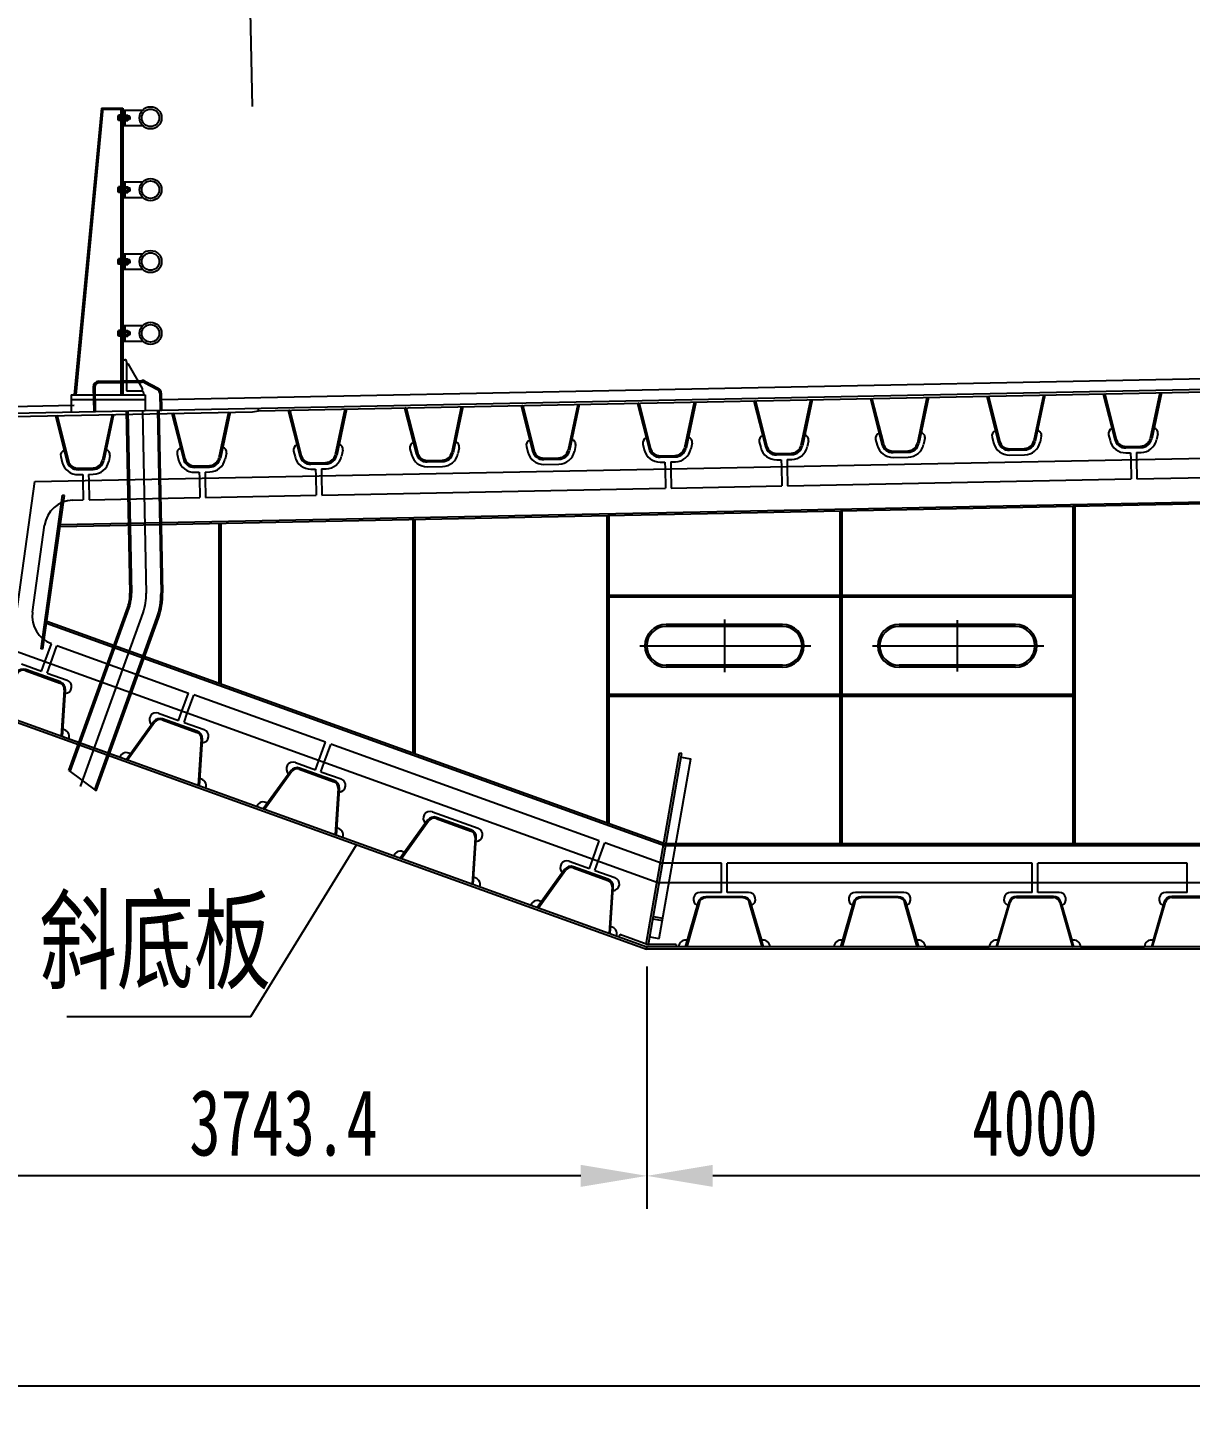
# Model space of a CAD drawing. Header units: millimetres. Extents: x 102424 to 134099, y 4640 to 15391.
# Drawn here: x 105473 to 111462, y 4640 to 11807 of the extents above; entities that cross this region are included whole.
import ezdxf

# ---------------------------------------------------------------- set-up
doc = ezdxf.new("R2010")
doc.units = ezdxf.units.MM
doc.layers.get('Defpoints').update_dxf_attribs({"color": 250})
doc.layers.add('尺寸标注', color=3, linetype='Continuous', lineweight=15)
doc.styles.get("Standard").update_dxf_attribs({"font": '', "width": 0.7})
doc.styles.get('Standard').set_extended_font_data('FangSong_GB2312')
doc.dimstyles.new('1-1-150', dxfattribs={"dimscale": 170, "dimtxt": 2, "dimasz": 2, "dimexe": 1, "dimexo": 0.6, "dimgap": 0.6, "dimtad": 1, "dimdec": 1, "dimdsep": 46, "dimtxsty": 'Standard', "dimcen": 2.5, "dimclrd": 3, "dimclre": 3, "dimclrt": 7, "dimadec": 4, "dimazin": 2, "dimtfac": 1, "dimtdec": 1, "dimtmove": 2, "dimatfit": 3, "dimfxl": 1, "dimlwd": -1, "dimlwe": -1, "dimarcsym": 0})

# ---------------------------------------------------------------- blocks, each defined once
blk = doc.blocks.new('*D109')
at = {"color": 7, "transparency": 16777216}
for p, q in [((103612.4, 6971.3), (103612.4, 4640.5)), ((133712.4, 6971.3), (133712.4, 4640.5)), ((133372.4, 4810.5), (103952.4, 4810.5))]:
    blk.add_line(p, q, dxfattribs=at)
for points in [[(103952.4, 4867.1), (103952.4, 4753.8), (103612.4, 4810.5)], [(133372.4, 4867.1), (133372.4, 4753.8), (133712.4, 4810.5)]]:
    blk.add_solid(points, dxfattribs=at)
at = {"layer": 'Defpoints', "color": 0, "transparency": 16777216}
for p in [(103612.4, 7073.3), (133712.4, 7073.3), (103612.4, 4810.5)]:
    blk.add_point(p, dxfattribs=at)
at = {"color": 7, "transparency": 16777216, "insert": (118662.4, 5082.5), "char_height": 340, "attachment_point": 5}
blk.add_mtext('30100', dxfattribs=at)
blk = doc.blocks.new('*D111')
at = {"color": 7, "transparency": 16777216}
for p, q in [((112662.4, 6763.7), (112662.4, 5723.7)), ((108662.4, 6428), (108662.4, 5723.7)), ((112322.4, 5893.7), (109002.4, 5893.7))]:
    blk.add_line(p, q, dxfattribs=at)
for points in [[(109002.4, 5950.3), (109002.4, 5837), (108662.4, 5893.7)], [(112322.4, 5950.3), (112322.4, 5837), (112662.4, 5893.7)]]:
    blk.add_solid(points, dxfattribs=at)
at = {"layer": 'Defpoints', "color": 0, "transparency": 16777216}
for p in [(112662.4, 6865.7), (108662.4, 6530), (108662.4, 5893.7)]:
    blk.add_point(p, dxfattribs=at)
at = {"color": 7, "transparency": 16777216, "insert": (110662.4, 6165.7), "char_height": 340, "attachment_point": 5}
blk.add_mtext('4000', dxfattribs=at)
blk = doc.blocks.new('顶板U肋')
for p, q in [((-150, 0), (-95.4, -235.1)), ((-141.8, 0), (-149.6, -1.8)), ((-141.8, 0), (-87.6, -233.3)), ((141.8, 0), (87.6, -233.3)), ((150, 0), (95.4, -235.1)), ((141.8, 0), (149.6, -1.8)), ((-126.9, -210), (-119.8, -240.8)), ((126.9, -210), (119.8, -240.8)), ((-38.9, -272), (38.9, -272)), ((-38.9, -280), (38.9, -280)), ((-38.9, -305), (38.9, -305))]:
    blk.add_line(p, q)
for centre, radius, start, end in [((-102.6, -204.4), 25, 103.06932, 193.06932), ((102.6, -204.4), 25, 346.93068, 76.93068), ((-38.9, -222), 83, 193.06932, 270), ((-38.9, -222), 58, 193.06932, 270), ((-38.9, -222), 50, 193.06932, 270), ((38.9, -222), 50, 270, 346.93068), ((38.9, -222), 58, 270, 346.93068), ((38.9, -222), 83, 270, 346.93068)]:
    blk.add_arc(centre, radius, start, end)
blk = doc.blocks.new('底板U肋')
for p, q in [((-133.3, 231.1), (-200, 0)), ((-193.8, 0), (-127.6, 229.4)), ((94.9, 260), (-94.9, 260)), ((-94.9, 254), (94.9, 254)), ((127.6, 229.4), (193.8, 0)), ((200, 0), (133.3, 231.1)), ((-193.8, 0), (-199.5, 1.7)), ((193.8, 0), (199.5, 1.7))]:
    blk.add_line(p, q)
for centre, radius, start, end in [((-94.9, 220), 40, 90, 163.90918), ((-94.9, 220), 34, 90, 163.90918), ((94.9, 220), 40, 16.09082, 90), ((94.9, 220), 34, 16.09082, 90)]:
    blk.add_arc(centre, radius, start, end)
blk = doc.blocks.new('顶板U肋b')
for p, q in [((-150, 0), (-95.4, -235.1)), ((-141.8, 0), (-149.6, -1.8)), ((-141.8, 0), (-87.6, -233.3)), ((141.8, 0), (87.6, -233.3)), ((150, 0), (95.4, -235.1)), ((141.8, 0), (149.6, -1.8)), ((-38.9, -272), (38.9, -272)), ((-38.9, -280), (38.9, -280))]:
    blk.add_line(p, q)
for centre, radius, start, end in [((-38.9, -222), 58, 193.06932, 270), ((-38.9, -222), 50, 193.06932, 270), ((38.9, -222), 50, 270, 346.93068), ((38.9, -222), 58, 270, 346.93068)]:
    blk.add_arc(centre, radius, start, end)
blk = doc.blocks.new('Hex Nut - 10 mm side')
at = {"color": 0, "linetype": 'Continuous'}
for p, q in [((-9.2, -6.8), (-9.2, 6.8)), ((-0.7, 9.1), (-8.5, 9.1)), ((-0.7, 4.5), (-8.5, 4.5)), ((0, -6.8), (0, 6.8)), ((-0.7, -4.5), (-8.5, -4.5)), ((-0.7, -9.1), (-8.5, -9.1))]:
    blk.add_line(p, q, dxfattribs=at)
for centre, radius, start, end in [((-5, 6.8), 4.19, 147.1328, 212.8672), ((6.6, 0), 15.7, 163.2214, 196.7786), ((-4.2, 6.8), 4.19, 327.1328, 32.8672), ((-15.7, 0), 15.7, 343.2214, 16.7787), ((-5, -6.8), 4.19, 147.1328, 212.8672), ((-4.2, -6.8), 4.19, 327.1328, 32.8672)]:
    blk.add_arc(centre, radius, start, end, dxfattribs=at)
blk = doc.blocks.new('防撞栏杆')
for p, q in [((-310, 1555.6), (-450, 79.6)), ((-310, 1555.6), (-200, 1555.6)), ((-223.4, 1494.7), (-223.4, 1516.5)), ((-213.9, 1520.1), (-222.4, 1520.1)), ((-213.9, 1512.9), (-222.4, 1512.9)), ((-213.9, 1491.1), (-213.9, 1520.1)), ((-213.9, 1517.1), (-213.9, 1520.1)), ((-213, 1517.1), (-213.9, 1517.1)), ((-213, 1488.8), (-213, 1522.4)), ((-210, 1522.4), (-213, 1522.4)), ((-213, 1494.1), (-213, 1517.1)), ((-164.9, 1513.5), (-213, 1513.5)), ((-210, 1555.6), (-210, 79.6)), ((-209.5, 1497.7), (-209.5, 1513.5)), ((-164.9, 1510.9), (-209.5, 1510.9)), ((-200, 1555.6), (-200, 79.6)), ((-200, 1545.6), (-97.6, 1545.6)), ((-187, 1522.4), (-190, 1522.4)), ((-187, 1488.8), (-187, 1522.4)), ((-162.3, 1510.9), (-164.9, 1513.5)), ((-164.9, 1497.7), (-164.9, 1513.5)), ((-162.3, 1500.3), (-162.3, 1510.9)), ((-213.9, 1498.3), (-222.4, 1498.3)), ((-213.9, 1491.1), (-222.4, 1491.1)), ((-213, 1494.1), (-213.9, 1494.1)), ((-213.9, 1494.1), (-213.9, 1491.1)), ((-164.9, 1497.7), (-213, 1497.7)), ((-210, 1488.8), (-213, 1488.8)), ((-164.9, 1500.3), (-209.5, 1500.3)), ((-200, 1465.6), (-97.6, 1465.6)), ((-187, 1488.8), (-190, 1488.8)), ((-162.3, 1500.3), (-164.9, 1497.7)), ((-213.9, 1150.1), (-222.4, 1150.1)), ((-213.9, 1121.1), (-213.9, 1150.1)), ((-213.9, 1147.1), (-213.9, 1150.1)), ((-213, 1147.1), (-213.9, 1147.1)), ((-210, 1152.4), (-213, 1152.4)), ((-213, 1118.8), (-213, 1152.4)), ((-213, 1124.1), (-213, 1147.1)), ((-200, 1175.6), (-97.6, 1175.6)), ((-187, 1152.4), (-190, 1152.4)), ((-187, 1118.8), (-187, 1152.4)), ((-223.4, 1124.7), (-223.4, 1146.5)), ((-213.9, 1142.9), (-222.4, 1142.9)), ((-213.9, 1128.3), (-222.4, 1128.3)), ((-213.9, 1121.1), (-222.4, 1121.1)), ((-213, 1124.1), (-213.9, 1124.1)), ((-213.9, 1124.1), (-213.9, 1121.1)), ((-164.9, 1143.5), (-213, 1143.5)), ((-164.9, 1127.7), (-213, 1127.7)), ((-210, 1118.8), (-213, 1118.8)), ((-209.5, 1127.7), (-209.5, 1143.5)), ((-164.9, 1140.9), (-209.5, 1140.9)), ((-164.9, 1130.3), (-209.5, 1130.3)), ((-200, 1095.6), (-97.6, 1095.6)), ((-187, 1118.8), (-190, 1118.8)), ((-162.3, 1140.9), (-164.9, 1143.5)), ((-164.9, 1127.7), (-164.9, 1143.5)), ((-162.3, 1130.3), (-164.9, 1127.7)), ((-162.3, 1130.3), (-162.3, 1140.9)), ((-200, 805.6), (-97.6, 805.6)), ((-223.4, 754.7), (-223.4, 776.5)), ((-213.9, 780.1), (-222.4, 780.1)), ((-213.9, 772.9), (-222.4, 772.9)), ((-213.9, 758.3), (-222.4, 758.3)), ((-213.9, 751.1), (-222.4, 751.1)), ((-213.9, 751.1), (-213.9, 780.1)), ((-213.9, 777.1), (-213.9, 780.1)), ((-213, 777.1), (-213.9, 777.1)), ((-213, 754.1), (-213.9, 754.1)), ((-213.9, 754.1), (-213.9, 751.1)), ((-213, 748.8), (-213, 782.4)), ((-210, 782.4), (-213, 782.4)), ((-213, 754.1), (-213, 777.1)), ((-164.9, 773.5), (-213, 773.5)), ((-164.9, 757.7), (-213, 757.7)), ((-210, 748.8), (-213, 748.8)), ((-209.5, 757.7), (-209.5, 773.5)), ((-164.9, 770.9), (-209.5, 770.9)), ((-164.9, 760.3), (-209.5, 760.3)), ((-200, 725.6), (-97.6, 725.6)), ((-187, 782.4), (-190, 782.4)), ((-187, 748.8), (-190, 748.8)), ((-187, 748.8), (-187, 782.4)), ((-162.3, 770.9), (-164.9, 773.5)), ((-164.9, 757.7), (-164.9, 773.5)), ((-162.3, 760.3), (-164.9, 757.7)), ((-162.3, 760.3), (-162.3, 770.9)), ((-200, 435.6), (-97.6, 435.6)), ((-223.4, 384.7), (-223.4, 406.5)), ((-213.9, 410.1), (-222.4, 410.1)), ((-213.9, 402.9), (-222.4, 402.9)), ((-213.9, 388.3), (-222.4, 388.3)), ((-213.9, 381.1), (-222.4, 381.1)), ((-213.9, 407.1), (-213.9, 410.1)), ((-213.9, 381.1), (-213.9, 410.1)), ((-213, 407.1), (-213.9, 407.1)), ((-213, 384.1), (-213.9, 384.1)), ((-213.9, 384.1), (-213.9, 381.1)), ((-210, 412.4), (-213, 412.4)), ((-213, 378.8), (-213, 412.4)), ((-213, 384.1), (-213, 407.1)), ((-164.9, 403.5), (-213, 403.5)), ((-164.9, 387.7), (-213, 387.7)), ((-210, 378.8), (-213, 378.8)), ((-209.5, 387.7), (-209.5, 403.5)), ((-164.9, 400.9), (-209.5, 400.9)), ((-164.9, 390.3), (-209.5, 390.3)), ((-187, 412.4), (-190, 412.4)), ((-187, 378.8), (-190, 378.8)), ((-187, 378.8), (-187, 412.4)), ((-162.3, 400.9), (-164.9, 403.5)), ((-164.9, 387.7), (-164.9, 403.5)), ((-162.3, 390.3), (-164.9, 387.7)), ((-162.3, 390.3), (-162.3, 400.9)), ((-200, 355.6), (-97.6, 355.6)), ((-200, 259.6), (-190, 259.6)), ((-180, 249.6), (-180, 99.6)), ((-179.6, 241), (-173.2, 241)), ((-173.2, 241), (-100.6, 111.9)), ((-323, 148.6), (-100.9, 153)), ((-322.9, 140.6), (-100.7, 145)), ((-86.2, 149.5), (-17.7, 113.2)), ((-465, 79.6), (-85, 79.6)), ((-465, 79.6), (-465, -9.4)), ((-352.4, 118), (-349.9, -7)), ((-344.4, 118.1), (-341.9, -6.8)), ((-180, 99.6), (-103, 99.6)), ((-100.6, 111.9), (-100.6, 99.3)), ((-93, 89.6), (-93, 79.6)), ((-90, 142.5), (-21.4, 106.2)), ((-85, 79.6), (-85, 55.6)), ((-9.7, 87.2), (-8, -0.2)), ((-1.7, 87.3), (0, 0)), ((-465, 55.6), (-85, 55.6)), ((-85, 55.6), (-85, -1.8))]:
    blk.add_line(p, q)
at = {"ltscale": 0.3}
for p, q in [((-302, 1554.8), (-442, 79.6)), ((-310.5, 1549.6), (-200, 1549.6)), ((-190, 1545.6), (-190, 1465.6)), ((-190, 1175.6), (-190, 1095.6)), ((-190, 805.6), (-190, 725.6)), ((-190, 435.6), (-190, 355.6))]:
    blk.add_line(p, q, dxfattribs=at)
for centre, radius in [((-57, 1505.6), 57), ((-57, 1505.6), 45), ((-57, 1135.6), 57), ((-57, 1135.6), 45), ((-57, 765.6), 57), ((-57, 765.6), 45), ((-57, 395.6), 57), ((-57, 395.6), 45)]:
    blk.add_circle(centre, radius)
for centre, radius, start, end in [((-216.7, 1516.5), 6.7, 147.13278, 212.86722), ((-198.2, 1505.6), 25.2, 163.22135, 196.77865), ((-216.7, 1494.7), 6.7, 147.13278, 212.86722), ((-216.7, 1146.5), 6.7, 147.13278, 212.86722), ((-198.2, 1135.6), 25.2, 163.22135, 196.77865), ((-216.7, 1124.7), 6.7, 147.13278, 212.86722), ((-216.7, 776.5), 6.7, 147.13278, 212.86722), ((-198.2, 765.6), 25.2, 163.22135, 196.77865), ((-216.7, 754.7), 6.7, 147.13278, 212.86722), ((-216.7, 406.5), 6.7, 147.13278, 212.86722), ((-198.2, 395.6), 25.2, 163.22135, 196.77865), ((-216.7, 384.7), 6.7, 147.13278, 212.86722), ((-190, 249.6), 10, 0, 90), ((-322.4, 118.6), 30, 91.14576, 181.14576), ((-100.3, 123), 30, 62.09116, 91.14576), ((-100.3, 123), 22, 62.09116, 91.14576), ((-322.4, 118.6), 22, 91.14576, 181.14576), ((-103, 89.6), 10, 0, 90), ((-31.7, 86.7), 22, 1.14576, 62.09116), ((-31.7, 86.7), 30, 1.14576, 62.09116)]:
    blk.add_arc(centre, radius, start, end)
at = {"layer": '尺寸标注'}
blk.add_line((-465, -9.4), (0, 0), dxfattribs=at)
at = {"xscale": -1.600000000005821, "yscale": 1.599999999998545, "zscale": 1.6}
for p in [(-187, 1505.6), (-187, 1135.6), (-187, 765.6), (-187, 395.6)]:
    blk.add_blockref('Hex Nut - 10 mm side', p, dxfattribs=at)
blk = doc.blocks.new('*D122')
at = {"color": 7, "transparency": 16777216}
for p, q in [((104919, 8319), (104919, 5723.7)), ((108662.4, 6971.3), (108662.4, 5723.7)), ((108322.4, 5893.7), (105259, 5893.7))]:
    blk.add_line(p, q, dxfattribs=at)
for points in [[(105259, 5950.3), (105259, 5837), (104919, 5893.7)], [(108322.4, 5950.3), (108322.4, 5837), (108662.4, 5893.7)]]:
    blk.add_solid(points, dxfattribs=at)
at = {"layer": 'Defpoints', "color": 0, "transparency": 16777216}
for p in [(104919, 8421), (108662.4, 7073.3), (104919, 5893.7)]:
    blk.add_point(p, dxfattribs=at)
at = {"color": 7, "transparency": 16777216, "insert": (106790.7, 6165.7), "char_height": 340, "attachment_point": 5}
blk.add_mtext('3743.4', dxfattribs=at)
blk = doc.blocks.new('*D130')
at = {"color": 7, "transparency": 16777216}
for p, q in [((105079.2, 11462.1), (105063.3, 12257)), ((106631, 11401.4), (106613.3, 12288)), ((105406.7, 12093.9), (106276.8, 12111.3))]:
    blk.add_line(p, q, dxfattribs=at)
for points in [[(105405.5, 12150.5), (105407.8, 12037.2), (105066.7, 12087.1)], [(106275.6, 12167.9), (106277.9, 12054.6), (106616.7, 12118.1)]]:
    blk.add_solid(points, dxfattribs=at)
at = {"layer": 'Defpoints', "color": 0, "transparency": 16777216}
for p in [(106616.7, 12118.1), (105081.3, 11360.1), (106633.1, 11299.4)]:
    blk.add_point(p, dxfattribs=at)
at = {"color": 7, "transparency": 16777216, "insert": (105830.1, 12684.5), "char_height": 340, "attachment_point": 5, "rotation": 1.14576}
blk.add_mtext('1550.3(δ=18)', dxfattribs=at)
blk = doc.blocks.new('*D131')
at = {"color": 7, "transparency": 16777216}
for p, q in [((118613, 11971.1), (118601.9, 12527.8)), ((106956.6, 12124.9), (118265.3, 12351)), ((106631, 11401.4), (106613.3, 12288))]:
    blk.add_line(p, q, dxfattribs=at)
for points in [[(118264.2, 12407.7), (118266.5, 12294.4), (118605.3, 12357.8)], [(106955.5, 12181.5), (106957.8, 12068.2), (106616.7, 12118.1)]]:
    blk.add_solid(points, dxfattribs=at)
at = {"layer": 'Defpoints', "color": 0, "transparency": 16777216}
for p in [(118605.3, 12357.8), (118615, 11869.1), (106633.1, 11299.4)]:
    blk.add_point(p, dxfattribs=at)
at = {"color": 7, "transparency": 16777216, "insert": (112605.6, 12509.9), "char_height": 340, "attachment_point": 5, "rotation": 1.14576}
blk.add_mtext('11991', dxfattribs=at)

msp = doc.modelspace()

# ---------------------------------------------------------------- linework, layer by layer
at = {"color": 7}
for p, q in [((106162.44, 9892.34), (117747.44, 10124.04)), ((105112.44, 9816.33), (118662.44, 10087.33)), ((106662.41, 9833.32), (118662.44, 10073.33)), ((104487.36, 9838.83), (105712.44, 9863.34)), ((105109.93, 9798.27), (106630.5, 9828.69)), ((105980.7, 9833.69), (105999.49, 8893.93)), ((105988.69, 9833.85), (106007.49, 8894.09)), ((106140.66, 9836.89), (106159.46, 8897.13)), ((106148.66, 9837.05), (106167.46, 8897.29)), ((106630.5, 9828.69), (106662.41, 9833.32)), ((106662.41, 9833.32), (106662.13, 9847.32)), ((105509.92, 9470.21), (118662.04, 9733.25)), ((109241.89, 9674.87), (109249.65, 9644.25)), ((109495.67, 9679.94), (109489.14, 9649.04)), ((111041.53, 9710.86), (111049.29, 9680.25)), ((111295.31, 9715.94), (111288.78, 9685.04)), ((105896.47, 9603.96), (105889.94, 9573.06)), ((106242.57, 9610.88), (106250.33, 9580.27)), ((106496.35, 9615.96), (106489.82, 9585.06)), ((106842.37, 9626.88), (106850.13, 9596.26)), ((107096.15, 9631.95), (107089.62, 9601.05)), ((108642.01, 9662.87), (108649.77, 9632.25)), ((108895.79, 9667.94), (108889.26, 9637.04)), ((111131.4, 9617.64), (111155.32, 9618.12)), ((111155.32, 9618.12), (111156.02, 9583.13)), ((111185.32, 9618.72), (111209.23, 9619.2)), ((111185.32, 9618.72), (111186.02, 9583.73)), ((105642.69, 9598.88), (105650.45, 9568.27)), ((106932.24, 9533.66), (106956.16, 9534.14)), ((106956.16, 9534.14), (106956.86, 9499.15)), ((106986.15, 9534.74), (107010.07, 9535.22)), ((106986.15, 9534.74), (106986.85, 9499.75)), ((108731.88, 9569.65), (108755.8, 9570.13)), ((108755.8, 9570.13), (108756.5, 9535.14)), ((108785.8, 9570.73), (108809.71, 9571.21)), ((108785.8, 9570.73), (108786.49, 9535.74)), ((109331.76, 9581.65), (109355.68, 9582.13)), ((109355.68, 9582.13), (109356.38, 9547.14)), ((109385.68, 9582.73), (109409.59, 9583.21)), ((109385.68, 9582.73), (109386.37, 9547.74)), ((105389.21, 8602.42), (105509.92, 9470.21)), ((105639.12, 9237.74), (118662.44, 9498.21)), ((105640.52, 9247.77), (118662.44, 9508.21)), ((105732.56, 9505.67), (105756.48, 9506.14)), ((105756.48, 9506.14), (105757.1, 9475.15)), ((105786.47, 9506.74), (105810.39, 9507.22)), ((105786.47, 9506.74), (105787.09, 9475.75)), ((106332.44, 9517.66), (106356.36, 9518.14)), ((106356.36, 9518.14), (106356.98, 9487.15)), ((106386.35, 9518.74), (106410.27, 9519.22)), ((106386.35, 9518.74), (106386.97, 9487.75)), ((105541.32, 8607.23), (105651.54, 9399.6)), ((105551.23, 8605.85), (105661.45, 9398.22)), ((105661.45, 9398.22), (105651.54, 9399.6)), ((103612.44, 8891.32), (108662.44, 7073.33)), ((105684.82, 7980.83), (105987.71, 8822.19)), ((105691.54, 7975.89), (105995.24, 8819.48)), ((108754.93, 7603.33), (105571.2, 8749.47)), ((105819.32, 7882.08), (106138.25, 8767.99)), ((105826.05, 7877.14), (106145.78, 8765.28)), ((108753.19, 7593.33), (105569.8, 8739.35)), ((109362.44, 8733.33), (108762.44, 8733.33)), ((109362.44, 8723.33), (108762.44, 8723.33)), ((110562.44, 8733.33), (109962.44, 8733.33)), ((110562.44, 8723.33), (109962.44, 8723.33)), ((105551.23, 8605.85), (105541.32, 8607.23)), ((105440.65, 8530.76), (105544.15, 8493.5)), ((105544.15, 8493.5), (105561.09, 8540.55)), ((105572.38, 8483.34), (105589.31, 8530.38)), ((105572.38, 8483.34), (105675.88, 8446.08)), ((109362.44, 8523.33), (108762.44, 8523.33)), ((109362.44, 8513.33), (108762.44, 8513.33)), ((110562.44, 8523.33), (109962.44, 8523.33)), ((110562.44, 8513.33), (109962.44, 8513.33)), ((104838.37, 8437.24), (108660.35, 7061.33)), ((106146.32, 8276.72), (106249.82, 8239.46)), ((106249.82, 8239.46), (106266.75, 8286.51)), ((106278.04, 8229.3), (106294.98, 8276.34)), ((106278.04, 8229.3), (106381.54, 8192.04)), ((105651.61, 8157.23), (105980.92, 8038.67)), ((106955.48, 7985.42), (106972.42, 8032.47)), ((105684.82, 7980.83), (105826.05, 7877.14)), ((106851.98, 8022.68), (106955.48, 7985.42)), ((106983.71, 7975.26), (107000.64, 8022.3)), ((106983.71, 7975.26), (107087.21, 7938)), ((107557.65, 7768.64), (107792.87, 7683.96)), ((118662.44, 7603.33), (108754.93, 7603.33)), ((108366.81, 7477.34), (108383.75, 7524.39)), ((118662.44, 7593.33), (108753.19, 7593.33)), ((108263.32, 7514.6), (108366.81, 7477.34)), ((108395.04, 7467.18), (108411.98, 7514.23)), ((108395.04, 7467.18), (108498.54, 7429.92)), ((118662.44, 7403.33), (108720.03, 7403.33)), ((109047.44, 7353.33), (109047.44, 7403.33)), ((109077.44, 7353.33), (109077.44, 7403.33)), ((110647.44, 7353.33), (110647.44, 7403.33)), ((110677.44, 7353.33), (110677.44, 7403.33)), ((111447.44, 7353.33), (111447.44, 7403.33)), ((109047.44, 7353.33), (108937.44, 7353.33)), ((109187.44, 7353.33), (109077.44, 7353.33)), ((109987.44, 7353.33), (109737.44, 7353.33)), ((110647.44, 7353.33), (110537.44, 7353.33)), ((110787.44, 7353.33), (110677.44, 7353.33)), ((111447.44, 7353.33), (111337.44, 7353.33)), ((108872.14, 7106.96), (108923.81, 7286.09)), ((109201.07, 7286.09), (109252.74, 7106.96)), ((109723.81, 7286.09), (109672.14, 7106.96)), ((110001.07, 7286.09), (110052.74, 7106.96)), ((110523.81, 7286.09), (110472.14, 7106.96)), ((110801.07, 7286.09), (110852.74, 7106.96)), ((111323.81, 7286.09), (111272.14, 7106.96)), ((108523.4, 7136.13), (108519.33, 7124.84)), ((108664.52, 7085.33), (108523.4, 7136.13)), ((108662.44, 7073.33), (108658.38, 7062.03)), ((108658.82, 7087.4), (108670.64, 7085.33)), ((108814.52, 7085.33), (108664.54, 7085.33)), ((108814.52, 7085.33), (108814.52, 7073.33))]:
    msp.add_line(p, q, dxfattribs=at)
at = {"color": 7, "ltscale": 0.1}
for p, q in [((106064.68, 9835.37), (106083.54, 8892.44)), ((108756.5, 9535.14), (108758.5, 9435.16)), ((108786.49, 9535.74), (108788.49, 9435.76)), ((109356.38, 9547.14), (109358.38, 9447.16)), ((109386.37, 9547.74), (109388.37, 9447.76)), ((111156.02, 9583.13), (111158.02, 9483.15)), ((111186.02, 9583.73), (111188.01, 9483.75)), ((105757.1, 9475.15), (105759.1, 9375.17)), ((105787.09, 9475.75), (105789.09, 9375.77)), ((106356.98, 9487.15), (106358.98, 9387.17)), ((106386.97, 9487.75), (106388.97, 9387.77)), ((106956.86, 9499.15), (106958.86, 9399.17)), ((106986.85, 9499.75), (106988.85, 9399.77)), ((109388.37, 9447.76), (111158.02, 9483.15)), ((111188.01, 9483.75), (111757.9, 9495.15)), ((106388.97, 9387.77), (106958.86, 9399.17)), ((106988.85, 9399.77), (108758.5, 9435.16)), ((108788.49, 9435.76), (109358.38, 9447.16)), ((105704.9, 9374.09), (105759.1, 9375.17)), ((105789.09, 9375.77), (106358.98, 9387.17)), ((105496.98, 8796.51), (105559.33, 9244.78)), ((105744.81, 7899.48), (106066.74, 8793.73)), ((109062.44, 8758.31), (109062.44, 8488.34)), ((110262.44, 8755.36), (110262.44, 8491.29)), ((105561.09, 8540.55), (105594.96, 8634.63)), ((105589.31, 8530.38), (105623.09, 8624.22)), ((105623.19, 8624.47), (106300.63, 8380.59)), ((108625.93, 8623.33), (109507.73, 8623.33)), ((109825.93, 8623.33), (110707.73, 8623.33)), ((106266.75, 8286.51), (106300.62, 8380.59)), ((106294.98, 8276.34), (106328.76, 8370.18)), ((107006.29, 8126.55), (106328.85, 8370.43)), ((106972.42, 8032.47), (107006.29, 8126.55)), ((107000.64, 8022.3), (107034.43, 8116.14)), ((108417.62, 7618.48), (107034.52, 8116.39)), ((108383.75, 7524.39), (108417.62, 7618.48)), ((108411.98, 7514.23), (108445.76, 7608.06)), ((108737.33, 7503.33), (108445.76, 7608.06)), ((109047.44, 7503.33), (108737.33, 7503.33)), ((109047.44, 7403.33), (109047.44, 7503.33)), ((110647.44, 7503.33), (109077.44, 7503.33)), ((109077.44, 7403.33), (109077.44, 7503.33)), ((110647.44, 7403.33), (110647.44, 7503.33)), ((111447.44, 7503.33), (110677.44, 7503.33)), ((110677.44, 7403.33), (110677.44, 7503.33)), ((111447.44, 7403.33), (111447.44, 7503.33))]:
    msp.add_line(p, q, dxfattribs=at)
at = {"color": 7, "ltscale": 15}
for p, q in [((109657.44, 9318.11), (109657.44, 7603.33)), ((109667.44, 9318.31), (109667.44, 7603.33)), ((110857.44, 9342.11), (110857.44, 7603.33)), ((110867.44, 9342.31), (110867.44, 7603.33)), ((106457.44, 9254.11), (106457.44, 8430.42)), ((106467.44, 9254.31), (106467.44, 8426.82)), ((107457.44, 9274.11), (107457.44, 8070.42)), ((107467.44, 9274.31), (107467.44, 8066.82)), ((108457.44, 9294.11), (108457.44, 7710.42)), ((108467.44, 9294.31), (108467.44, 7706.82)), ((109657.44, 8883.33), (108467.44, 8883.33)), ((109657.44, 8873.33), (108467.44, 8873.33)), ((110857.44, 8883.33), (109667.44, 8883.33)), ((110857.44, 8873.33), (109667.44, 8873.33)), ((109657.44, 8373.33), (108467.44, 8373.33)), ((109657.44, 8363.33), (108467.44, 8363.33)), ((110857.44, 8373.33), (109667.44, 8373.33)), ((110857.44, 8363.33), (109667.44, 8363.33)), ((108658.82, 7087.4), (108831.49, 8072.38)), ((108670.64, 7085.33), (108843.31, 8070.3)), ((108726.79, 7116.09), (108889.11, 8041.97)), ((108831.49, 8072.38), (108843.31, 8070.3)), ((108839.86, 8050.6), (108889.11, 8041.97)), ((108693.95, 7218.3), (108743.2, 7209.66)), ((108696.02, 7230.12), (108745.27, 7221.48)), ((108677.54, 7124.72), (108726.79, 7116.09))]:
    msp.add_line(p, q, dxfattribs=at)
at = {"color": 7, "ltscale": 50}
for p, q in [((108720.03, 7403.33), (105389.21, 8602.42)), ((106622.34, 6714.73), (107167.26, 7598.84)), ((118662.44, 7061.33), (108660.35, 7061.33)), ((118662.44, 7073.33), (108662.44, 7073.33)), ((105673.73, 6714.73), (106622.34, 6714.73))]:
    msp.add_line(p, q, dxfattribs=at)
at = {"color": 7, "ltscale": 2}
for p, q in [((109627.44, 7073.33), (109297.44, 7073.33)), ((110097.44, 7073.33), (110427.44, 7073.33)), ((110897.44, 7073.33), (111227.44, 7073.33))]:
    msp.add_line(p, q, dxfattribs=at)
at = {"color": 7}
for centre, radius, start, end in [((108666.24, 9669.01), 25, 104.215081, 194.215081), ((108871.33, 9673.11), 25, 348.076445, 78.076445), ((109266.12, 9681.01), 25, 104.215081, 194.215081), ((109471.21, 9685.11), 25, 348.076445, 78.076445), ((111065.77, 9717), 25, 104.215081, 194.215081), ((111129.74, 9700.63), 83, 194.215081, 271.145763), ((111207.57, 9702.18), 83, 271.145763, 348.076445), ((111270.85, 9721.1), 25, 348.076445, 78.076445), ((105666.92, 9605.02), 25, 104.215081, 194.215081), ((105872.01, 9609.12), 25, 348.076445, 78.076445), ((106266.8, 9617.02), 25, 104.215081, 194.215081), ((106471.89, 9621.12), 25, 348.076445, 78.076445), ((106866.6, 9633.02), 25, 104.215081, 194.215081), ((107071.69, 9637.12), 25, 348.076445, 78.076445), ((108730.22, 9652.64), 83, 194.215081, 271.145763), ((108808.05, 9654.19), 83, 271.145763, 348.076445), ((109330.1, 9664.63), 83, 194.215081, 271.145763), ((109407.93, 9666.19), 83, 271.145763, 348.076445), ((105730.9, 9588.65), 83, 194.215081, 271.145763), ((105808.73, 9590.21), 83, 271.145763, 348.076445), ((106330.78, 9600.65), 83, 194.215081, 271.145763), ((106408.61, 9602.2), 83, 271.145763, 348.076445), ((106930.58, 9616.64), 83, 194.215081, 271.145763), ((107008.41, 9618.2), 83, 271.145763, 348.076445), ((105799.53, 8889.93), 200, 340.201126, 1.145763), ((105799.53, 8889.93), 208, 340.201126, 1.145763), ((105799.53, 8889.93), 360, 340.201126, 1.145763), ((105799.53, 8889.93), 368, 340.201126, 1.145763), ((105664.02, 8413.15), 35, 273.113821, 70.201126), ((106134.46, 8243.79), 35, 70.201126, 227.28843), ((105651.6, 8157.23), 35, 340.201126, 86.291942), ((106369.69, 8159.11), 35, 273.113821, 70.201126), ((105980.91, 8038.68), 35, 54.110309, 160.201126), ((106840.13, 7989.75), 35, 70.201126, 227.28843), ((106357.27, 7903.19), 35, 340.201126, 86.291942), ((107075.35, 7905.07), 35, 273.113821, 70.201126), ((106686.58, 7784.64), 35, 54.110309, 160.201126), ((107545.79, 7735.71), 35, 70.201126, 227.28843), ((107062.93, 7649.15), 35, 340.201126, 86.291942), ((107781.02, 7651.03), 35, 273.113821, 70.201126), ((107392.24, 7530.6), 35, 54.110309, 160.201126), ((108251.46, 7481.67), 35, 70.201126, 227.28843), ((107768.6, 7395.11), 35, 340.201126, 86.291942), ((108486.68, 7396.99), 35, 273.113821, 70.201126), ((108097.91, 7276.56), 35, 54.110309, 160.201126), ((108937.44, 7318.33), 35, 90, 247.087305), ((109187.44, 7318.33), 35, 292.912695, 90), ((109737.44, 7318.33), 35, 90, 247.087305), ((109987.44, 7318.33), 35, 292.912695, 90), ((110537.44, 7318.33), 35, 90, 247.087305), ((110787.44, 7318.33), 35, 292.912695, 90), ((111337.44, 7318.33), 35, 90, 247.087305), ((108474.26, 7141.07), 35, 340.201126, 86.291942), ((108862.44, 7073.33), 35, 73.909184, 180), ((109262.44, 7073.33), 35, 0, 106.090816), ((109662.44, 7073.33), 35, 73.909184, 180), ((110062.44, 7073.33), 35, 0, 106.090816), ((110462.44, 7073.33), 35, 73.909184, 180), ((110862.44, 7073.33), 35, 0, 106.090816), ((111262.44, 7073.33), 35, 73.909184, 180)]:
    msp.add_arc(centre, radius, start, end, dxfattribs=at)
at = {"color": 7, "ltscale": 0.1}
for centre, radius, start, end in [((105707.9, 9224.12), 150, 91.145763, 172.081), ((105799.53, 8889.93), 284, 340.201126, 1.145763), ((105645.55, 8775.85), 150, 172.081, 250.201132)]:
    msp.add_arc(centre, radius, start, end, dxfattribs=at)
at = {"color": 7, "ltscale": 50}
for centre, radius, start, end in [((108762.44, 8623.33), 110, 90, 270), ((108762.44, 8623.33), 100, 90, 270), ((109362.44, 8623.33), 110, 270, 90), ((109362.44, 8623.33), 100, 270, 90), ((109962.44, 8623.33), 110, 90, 270), ((109962.44, 8623.33), 100, 90, 270), ((110562.44, 8623.33), 110, 270, 90), ((110562.44, 8623.33), 100, 270, 90)]:
    msp.add_arc(centre, radius, start, end, dxfattribs=at)

# ---------------------------------------------------------------- block references
at = {"color": 7}
msp.add_blockref('防撞栏杆', (106162.44, 9837.33), dxfattribs=at)
at = {"color": 7, "ltscale": 10, "rotation": 1.145762837973457}
for p in [(109364.58, 9887.37), (111164.22, 9923.36), (106365.26, 9823.38), (106965.06, 9839.38), (108764.7, 9875.37), (105765.38, 9811.38)]:
    msp.add_blockref('顶板U肋b', p, dxfattribs=at)
at = {"color": 7}
for name, p, rotation in [('顶板U肋', (109964.46, 9899.37), 1.145762837973457), ('顶板U肋', (110564.34, 9911.36), 1.145762837973457), ('顶板U肋', (107564.94, 9851.38), 1.145762837973457), ('顶板U肋', (108164.82, 9863.37), 1.145762837973457), ('底板U肋', (105463.42, 8224.97), 340.2011256028323), ('底板U肋', (106169.09, 7970.93), 340.2011256028294), ('底板U肋', (106874.75, 7716.89), 340.20112560283), ('底板U肋', (107580.42, 7462.85), 340.2011256028271), ('底板U肋', (108286.08, 7208.81), 340.2011256028274)]:
    msp.add_blockref(name, p, dxfattribs=dict(at, rotation=rotation))
at = {"color": 7, "ltscale": 50, "xscale": -1}
for p in [(109062.44, 7073.33), (109862.44, 7073.33)]:
    msp.add_blockref('底板U肋', p, dxfattribs=at)
at = {"color": 7, "ltscale": 50}
for p in [(110662.44, 7073.33), (111462.44, 7073.33)]:
    msp.add_blockref('底板U肋', p, dxfattribs=at)

# ---------------------------------------------------------------- texts
at = {"color": 7, "width": 0.7}
msp.add_text('斜底板', height=416, dxfattribs=at).set_placement((105534.06, 6900.07))

# ---------------------------------------------------------------- dimensions: what is measured, and where the dimension line sits
at = {"color": 7}
dim = msp.add_linear_dim(base=(106616.71, 12118.08), p1=(105081.28, 11360.13), p2=(106633.09, 11299.38), angle=1.145763, text='<>(δ=18)', dimstyle='1-1-150', override={"dimclrd": 7, "dimclre": 7}, dxfattribs=at)
dim.commit()
dim.dimension.update_dxf_attribs({"geometry": '*D130', "text_midpoint": (105830.09, 12684.51)})
dim = msp.add_linear_dim(base=(118605.27, 12357.85), p1=(106633.09, 11299.38), p2=(118615.05, 11869.07), angle=1.145763, dimstyle='1-1-150', override={"dimclrd": 7, "dimclre": 7}, dxfattribs=at)
dim.commit()
dim.dimension.update_dxf_attribs({"geometry": '*D131', "text_midpoint": (112605.56, 12509.91)})
for base, p1, p2, picture, middle in [((104919.02, 5893.68), (108662.44, 7073.33), (104919.02, 8420.96), '*D122', (106790.73, 6165.68)), ((103612.44, 4810.47), (133712.44, 7073.33), (103612.44, 7073.33), '*D109', (118662.44, 5082.47)), ((108662.44, 5893.68), (112662.44, 6865.67), (108662.44, 6529.95), '*D111', (110662.44, 6165.68))]:
    dim = msp.add_linear_dim(base=base, p1=p1, p2=p2, dimstyle='1-1-150', override={"dimclrd": 7, "dimclre": 7}, dxfattribs=at)
    dim.commit()
    dim.dimension.update_dxf_attribs({"geometry": picture, "text_midpoint": middle})

doc.saveas('drawing.dxf')
